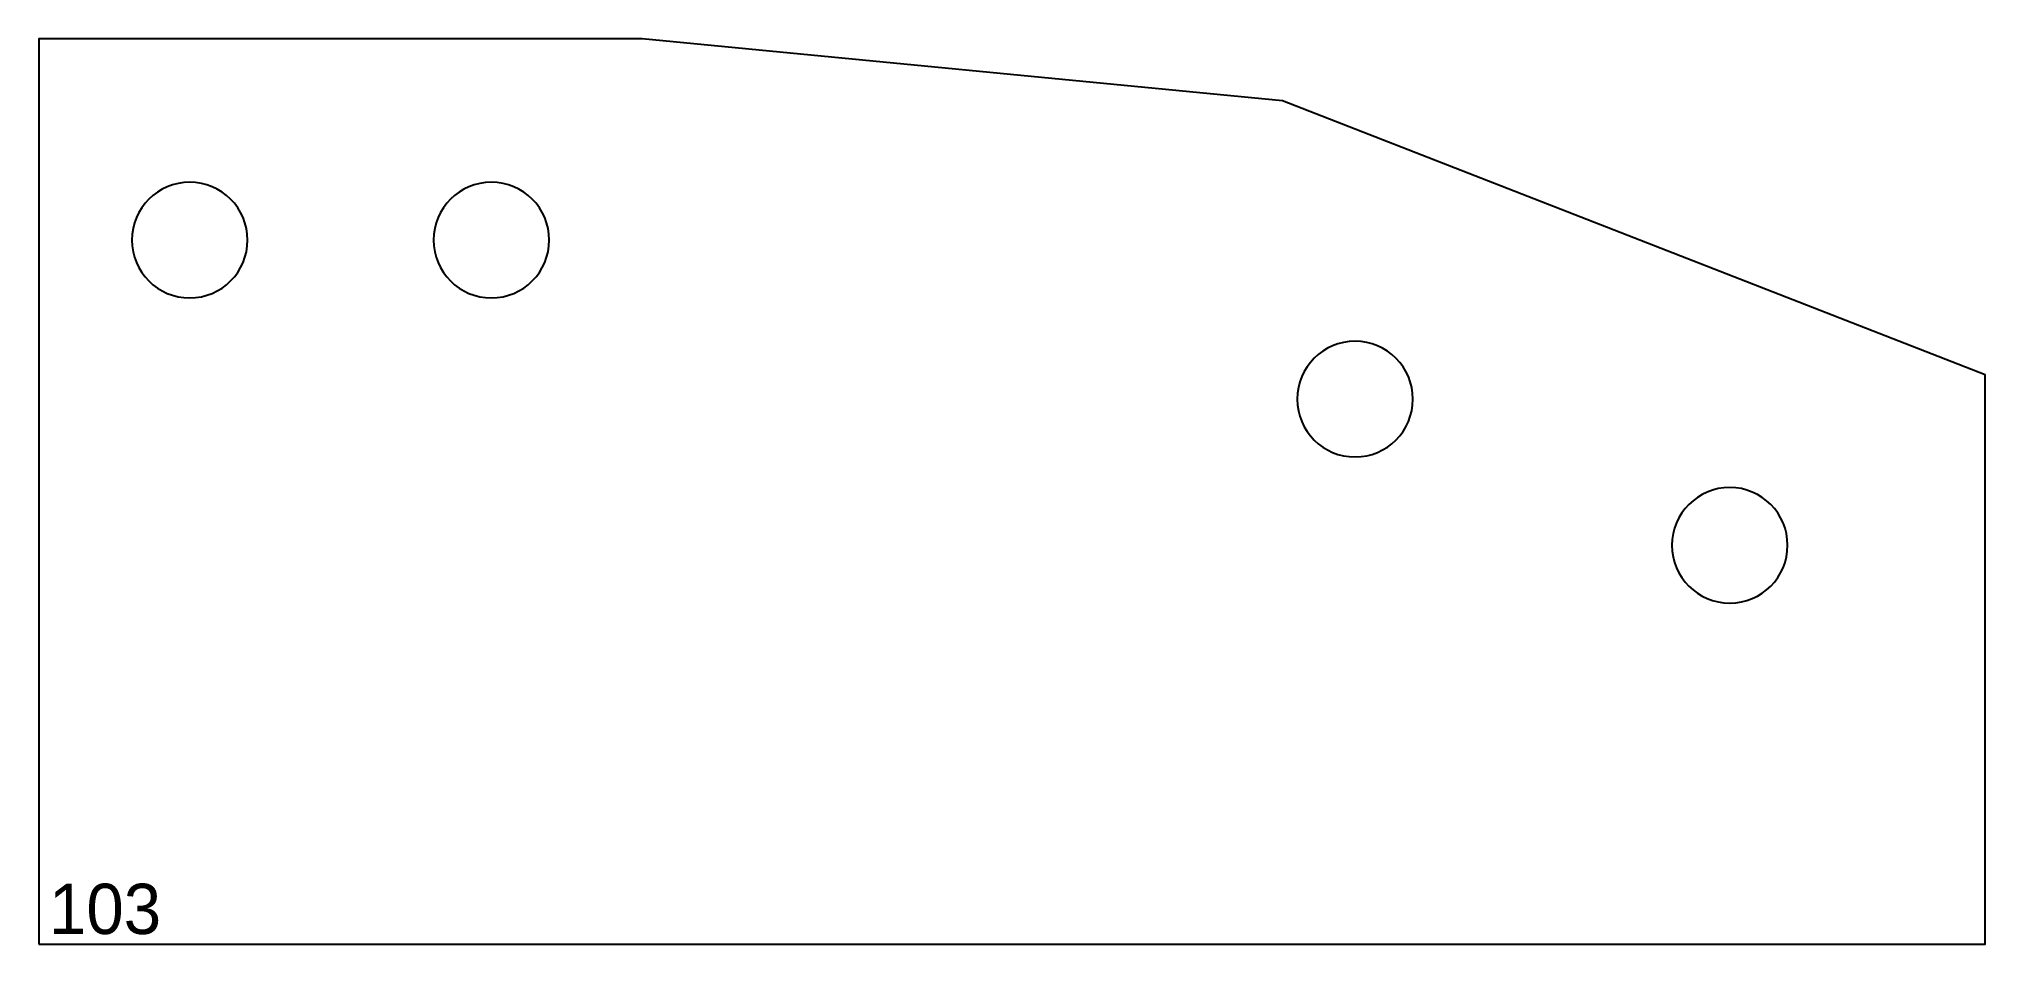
# Model space of a CAD drawing. Header units: millimetres. Extents: x 0 to 387, y 0 to 180.
import ezdxf

# ---------------------------------------------------------------- set-up
doc = ezdxf.new("R2010")
doc.units = ezdxf.units.MM
doc.header["$MEASUREMENT"] = 0
for name, color, linetype in [('ВнешнийКонтур', 7, 'Continuous'), ('Нумерация', 7, 'Continuous'), ('Отверстие', 7, 'Continuous')]:
    doc.layers.add(name, color=color, linetype=linetype)

msp = doc.modelspace()

# ---------------------------------------------------------------- linework, layer by layer
at = {"layer": 'ВнешнийКонтур', "color": 0, "linetype": 'Continuous'}
msp.add_lwpolyline([(0, 0), (387.1, 0), (387.1, 113.17), (247.35, 167.67), (120, 180), (0, 180)], close=True, dxfattribs=at)
at = {"layer": 'Отверстие', "color": 0, "linetype": 'Continuous'}
for points in [[(41.5, 140, 1), (18.5, 140, 1), (41.5, 140)], [(101.5, 140, 1), (78.5, 140, 1), (101.5, 140)], [(273.29, 108.37, 1), (250.29, 108.37, 1), (273.29, 108.37)], [(347.82, 79.3, 1), (324.82, 79.3, 1), (347.82, 79.3)]]:
    msp.add_lwpolyline(points, format="xyb", dxfattribs=at)

# ---------------------------------------------------------------- texts
at = {"layer": 'Нумерация', "color": 0, "linetype": 'Continuous'}
msp.add_text('103', height=10, dxfattribs=at).set_placement((2, 2))

doc.saveas('drawing.dxf')
